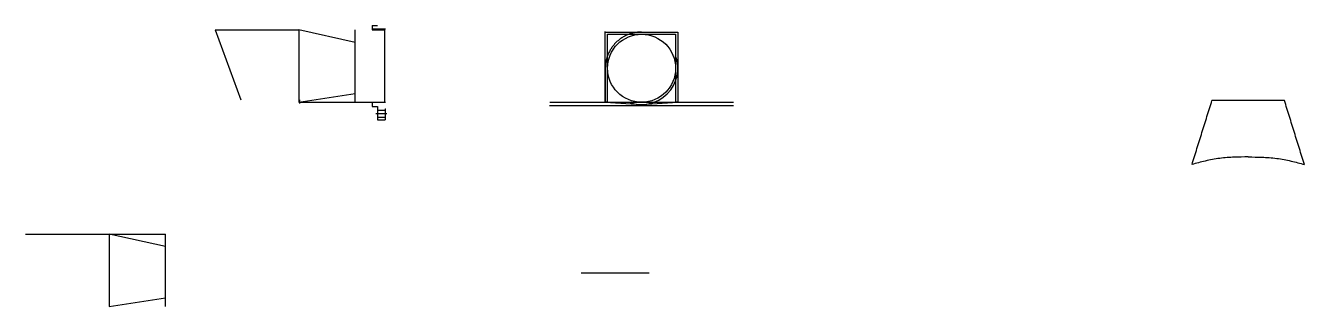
# Model space of a CAD drawing. Extents: x -159 to 31, y -21 to 21.
import ezdxf

# ---------------------------------------------------------------- set-up
doc = ezdxf.new("R2010")
doc.units = 0
doc.header["$LTSCALE"] = 12
doc.header["$MEASUREMENT"] = 0
doc.linetypes.add('CENTER', pattern=[2, 1.25, -0.25, 0.25, -0.25])
for name, color, linetype in [('10 PIPE', 7, 'CONTINUOUS'), ('10-150-RFSO', 14, 'CONTINUOUS'), ('CENTER', 6, 'CENTER'), ('DIM', 1, 'CONTINUOUS'), ('EXTERNALS', 3, 'CONTINUOUS'), ('SHELL', 40, 'CONTINUOUS')]:
    doc.layers.add(name, color=color, linetype=linetype)
doc.layers.add('AM_0', color=7, linetype='CONTINUOUS', lineweight=30)

msp = doc.modelspace()

# ---------------------------------------------------------------- linework, layer by layer
at = {"layer": '10 PIPE'}
for p, q in [((-118.38, 20.45), (-118.38, 9.7)), ((-107.47, 20.45), (-105.65, 20.45)), ((-105.65, 20.45), (-105.65, 9.7)), ((-118.38, 9.7), (-105.65, 9.7)), ((-146.52, -9.87), (-138.14, -9.87)), ((-146.52, -9.87), (-146.52, -20.62))]:
    msp.add_line(p, q, dxfattribs=at)
at = {"layer": '10 PIPE', "extrusion": (1, 0, 6.12323e-17)}
msp.add_line((-67.53, 19.79, 8.38), (-67.53, 19.79), dxfattribs=at)
at = {"layer": '10 PIPE'}
msp.add_circle((-67.53, 14.74), 5.05, dxfattribs=at)
msp.add_arc((-67.53, 14.74, 8.38), 5.38, 249.927, 20.073, dxfattribs=at)
at = {"layer": '10-150-RFSO'}
for p, q in [((-107.47, 21.08), (-106.72, 21.08)), ((-107.47, 21.08), (-107.47, 20.45)), ((-105.53, 20.52), (-107.47, 20.52)), ((-107.47, 9.7), (-107.47, 9.08)), ((-105.53, 9.64), (-107.47, 9.64)), ((-107.47, 9.08), (-106.72, 9.08)), ((-106.72, 9.08), (-106.72, 7.08)), ((-105.59, 8.45), (-106.72, 8.45)), ((-105.59, 8.7), (-105.59, 7.08)), ((-105.59, 8.7), (-105.53, 8.7)), ((-105.59, 7.45), (-106.72, 7.45)), ((-106.72, 7.08), (-105.59, 7.08))]:
    msp.add_line(p, q, dxfattribs=at)
at = {"layer": 'AM_0'}
for p, q in [((-110, 18.58), (-118.38, 20.45)), ((-110.02, 9.7), (-110, 20.45)), ((-118.38, 9.7), (-110.02, 10.98)), ((-138.14, -11.74), (-146.52, -9.87)), ((-138.16, -20.62), (-138.14, -9.87)), ((-146.52, -20.62), (-138.16, -19.34))]:
    msp.add_line(p, q, dxfattribs=at)
at = {"layer": 'CENTER'}
msp.add_line((-105.34, 7.95), (-106.96, 7.95), dxfattribs=at)
at = {"layer": 'DIM'}
for p, q in [((-72.91, 20.12), (-72.99, 20.12)), ((-72.91, 20.12), (-72.91, 20.18)), ((-67.53, 20.12, 8.38), (-62.16, 20.12)), ((-62.16, 20.12), (-62.16, 14.74, 8.38)), ((-72.91, 14.74, 8.38), (-72.91, 9.7)), ((-62.16, 14.74, 8.38), (-62.16, 9.7)), ((-72.91, 9.7), (-67.53, 9.37, 8.38)), ((-67.53, 9.37, 8.38), (-62.16, 9.7))]:
    msp.add_line(p, q, dxfattribs=at)
msp.add_arc((-72.91, 20.12), 0.0156, 90, 180, dxfattribs=at)
for points, degree in [([(-72.91, 14.74, 8.38), (-72.91, 17.43, 4.19), (-72.91, 20.12)], 2), ([(-72.91, 20.12), (-70.22, 20.12, 4.19), (-67.53, 20.12, 8.38)], 2), ([(14.11, 0.45), (17.07, 9.96)], 1), ([(27.82, 9.96), (17.07, 9.96)], 1), ([(30.78, 0.45), (27.82, 9.96)], 1)]:
    msp.add_open_spline(points, degree=degree, dxfattribs=at)
msp.add_rational_spline([(-67.53, 20.12, 8.38), (-72.91, 20.12, 8.38), (-72.91, 14.74, 8.38)], [1, 0.707106781187, 1], degree=2, dxfattribs=at)
for points in [[(22.45, 1.58), (21.76, 1.56), (20.72, 1.56), (19.31, 1.48), (18.22, 1.37), (17.14, 1.2), (15.77, 0.9), (14.76, 0.63), (14.11, 0.45)], [(22.45, 1.58), (23.13, 1.56), (24.17, 1.56), (25.58, 1.48), (26.67, 1.37), (27.75, 1.2), (29.12, 0.9), (30.13, 0.63), (30.78, 0.45)]]:
    msp.add_open_spline(points, degree=3, knots=[0, 0, 0, 0, 0.241708, 0.369544, 0.500007, 0.630467, 0.758298, 1, 1, 1, 1], dxfattribs=at)
at = {"layer": 'EXTERNALS'}
for p, q in [((-130.76, 20.45), (-118.38, 20.45)), ((-130.76, 20.45), (-126.97, 10.03)), ((-72.91, 20.12), (-62.16, 20.12)), ((-72.91, 9.7), (-72.91, 20.12)), ((-62.16, 20.12), (-62.16, 9.7)), ((-72.58, 9.7), (-72.91, 9.7)), ((-62.16, 9.7), (-62.48, 9.7)), ((-158.9, -9.87), (-146.52, -9.87))]:
    msp.add_line(p, q, dxfattribs=at)
msp.add_lwpolyline([(-72.58, 9.7), (-72.58, 19.79), (-62.48, 19.79), (-62.48, 9.7)], dxfattribs=at)
msp.add_open_spline([(-66.4, -15.66, -5.05), (-76.49, -15.66, -5.05)], degree=1, dxfattribs=at)
at = {"layer": 'SHELL'}
for p, q in [((-118.26, 10.03), (-118.26, 9.53)), ((-118.26, 10.03), (-118.26, 9.53)), ((-81.16, 9.7), (-53.9, 9.7)), ((-81.17, 9.2), (-53.89, 9.2))]:
    msp.add_line(p, q, dxfattribs=at)

doc.saveas('drawing.dxf')
